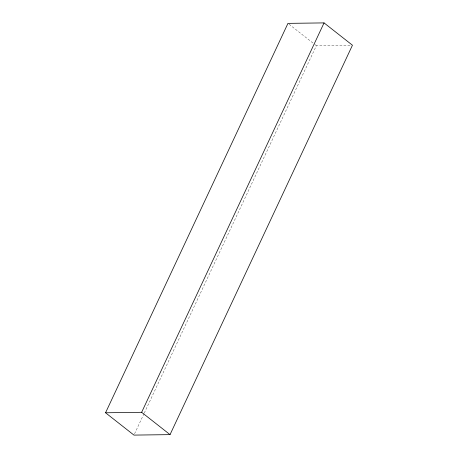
<?xml version="1.0" encoding="UTF-8"?>
<svg xmlns="http://www.w3.org/2000/svg" width="458" height="458" viewBox="0 0 458 458"><rect width="100%" height="100%" fill="white"/><g stroke="black" fill="none" stroke-linecap="round" stroke-linejoin="round"><path stroke-width="0.34" stroke-dasharray="2.29 1.72" d="M134.555 433.806L143.961 413.717M144.264 413.07L316.358 45.697L351.028 45.245M289.078 24.245L314.131 43.945M314.686 44.38L316.358 45.697"/><path stroke-width="0.69" d="M105.552 412.778L287.962 23.369L324.052 22.9L352.448 45.222L170.038 434.631L133.948 435.1L105.552 412.778L141.642 412.303L170.038 434.631M141.642 412.303L324.052 22.9"/></g></svg>
